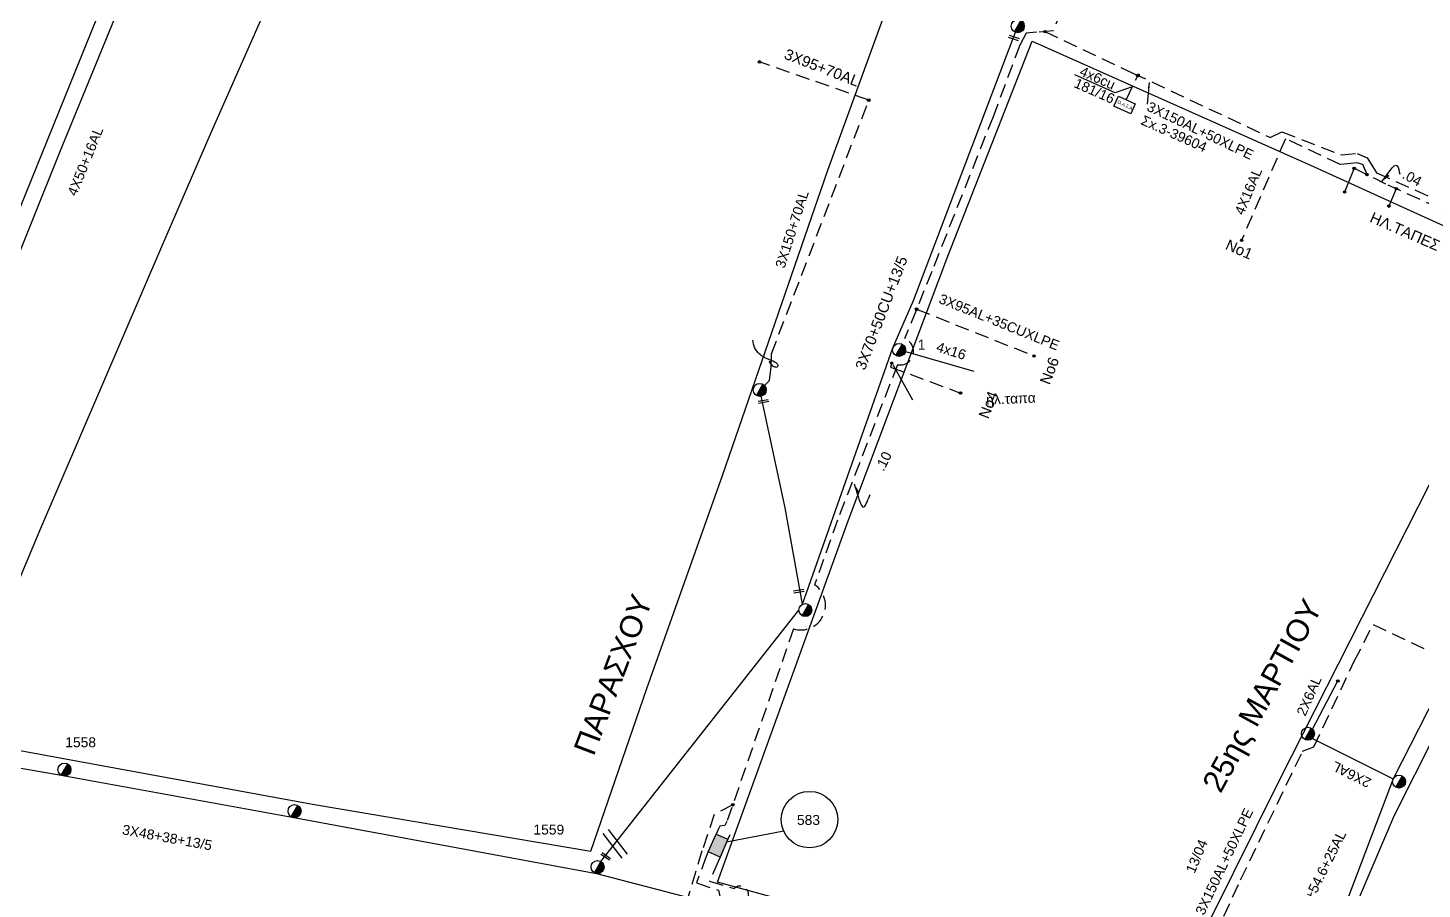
# Model space of a CAD drawing. Header units: millimetres. Extents: x 924 to 3152, y 704 to 1760.
# Drawn here: x 1814 to 2067.1, y 1354.2 to 1510.6 of the extents above; entities that cross this region are included whole.
import ezdxf

# ---------------------------------------------------------------- set-up
doc = ezdxf.new("R2010")
doc.units = ezdxf.units.MM
doc.linetypes.add('DASHED', pattern=[19.05, 12.7, -6.35])
for name, color, linetype in [('Link Box 4 Διευθύνσεων', 7, 'Continuous'), ('Άγνωστα', 7, 'Continuous'), ('Γυμνά εναέρια ΧΤ και ΦΟΠ (3Φ)   3x35+35+16CU', 7, 'Continuous'), ('Γυμνά εναέρια ΧΤ και ΦΟΠ (3Φ)   4x50+16AL', 7, 'Continuous'), ('Εναέρια παροχή ΧΤ 4x16', 7, 'SYN_LINE'), ('Επιγραφές - Σχήματα', 7, 'Continuous'), ('Καλώδια ΧΤ   2x6AL', 7, 'DASHED'), ('Καλώδια ΧΤ   3x150+50AL', 7, 'DASHED'), ('Καλώδια ΧΤ   3x150+70AL', 7, 'DASHED'), ('Καλώδια ΧΤ   3x150AL+50XLPE', 7, 'DASHED'), ('Μηχανική τομή', 7, 'Continuous'), ('Στύλος ΦΜ', 7, 'Continuous'), ('Στύλος ΦΜ @ 1', 7, 'Continuous'), ('Συνδέσεις', 7, 'Continuous'), ('Συνεστραμμένα ΧΤ   3x70+54.6+25 AL', 7, 'SYN_LINE'), ('Τομή', 7, 'Continuous'), ('Υπόβαθρο ΔΕΗ', 7, 'Continuous'), ('Υπόγεια Καλώδια Δικτύου ΧΤ   .04', 7, 'DASHED'), ('Υπόγεια Καλώδια Δικτύου ΧΤ   .10', 7, 'DASHED'), ('Υπόγεια καλώδια Δικτύου ΧΤ και Παρ. ΧΤ X-95  (3X95AL +35CU  XLPE)', 7, 'DASHED'), ('Υπόγεια καλώδια Παροχών ΧΤ   4x16AL', 7, 'DASHED'), ('Υπόγεια καλώδια Παροχών ΧΤ   4x50AL', 7, 'DASHED'), ('Υπόγεια καλώδια Παροχών ΧΤ   4x6', 7, 'DASHED')]:
    doc.layers.add(name, color=color, linetype=linetype)
doc.styles.get("Standard").update_dxf_attribs({"font": 'ARIAL.TTF'})
doc.linetypes.add('SYN_LINE', pattern='A,0.5,-0.0001,["/\\/\\/\\/",Standard,S=0.1,R=0,X=0,Y=-0.05],-0.25', length=0.7501)
doc.dimstyles.new('ISO-25', dxfattribs={"dimtxt": 2.5, "dimasz": 2.5, "dimexe": 1.25, "dimexo": 0.625, "dimtad": 1, "dimtxsty": 'Standard', "dimcen": 2.5, "dimadec": 0, "dimazin": 0, "dimtfac": 1, "dimtmove": 0, "dimatfit": 3, "dimfxl": 1, "dimarcsym": 0})

# ---------------------------------------------------------------- blocks, each defined once
blk = doc.blocks.new('ΥΠΑΡΧΩΝ ΤΣΙΜΕΝΤΕΝΙΟΣ ΣΤΥΛΟΣ')
at = {"layer": 'Στύλος ΦΜ'}
blk.add_hatch(color=256, dxfattribs=at).paths.add_polyline_path([(-1.29, -2.28, 0.574793), (2.62, 0, 0.268822), (1.3, 2.27)])
blk.add_line((-1.29, -2.28), (1.3, 2.27), dxfattribs=at)
blk.add_circle((0, 0), 2.62, dxfattribs=at)
at = {"layer": 'Στύλος ΦΜ', "flags": 4}
for tag, p in [('ΑΡΙΘΜΟΣ', (-4.68, 8.05)), ('ΤΥΠΟΣ', (-4.91, 3.03))]:
    blk.add_attdef(tag, p, '', height=4, dxfattribs=at)
blk = doc.blocks.new('LINK BOX 4 ΑΝΑΧΩΡΗΣΕΩΝ')
at = {"layer": 'Link Box 4 Διευθύνσεων', "ltscale": 40}
blk.add_hatch(color=256, dxfattribs=at).paths.add_polyline_path([(-3.54, 0), (-3.54, -4.67), (3.54, -4.67), (3.54, 0)])
for p, q in [((-3.54, 0), (-5.33, 0)), ((5.33, 0), (3.54, 0)), ((-3.54, -4.67), (-5.33, -4.67)), ((5.33, -4.67), (3.54, -4.67))]:
    blk.add_line(p, q, dxfattribs=at)
blk.add_lwpolyline([(-3.54, -4.67), (-3.54, 0), (3.54, 0), (3.54, -4.67)], close=True, dxfattribs=at)
blk = doc.blocks.new('ΜΗΧΑΝΙΚΗ ΤΟΜΗ')
at = {"layer": 'Μηχανική τομή', "ltscale": 40}
for p, q in [((-1.89, 0.78), (1.89, 0.78)), ((1.89, 0), (-1.89, 0))]:
    blk.add_line(p, q, dxfattribs=at)
blk = doc.blocks.new('ΤΟΜΗ')
at = {"layer": 'Τομή', "ltscale": 40}
for p, q in [((-5.68, 0), (5.68, 0)), ((5.68, -2.33), (-5.68, -2.33))]:
    blk.add_line(p, q, dxfattribs=at)
blk = doc.blocks.new('_ΣΥΝΔΕΣΗ')
at = {"layer": 'Συνδέσεις', "linetype": 'SYN_LINE', "ltscale": 40}
blk.add_hatch(color=256, dxfattribs=at).paths.add_polyline_path([(0.5, -0.01, 1), (-0.5, -0.01, 1)])
at = {"layer": 'Συνδέσεις'}
blk.add_circle((0, -0.01), 0.5, dxfattribs=at)
blk = doc.blocks.new('TSONTA XT1')
at = {"ltscale": 40}
h = blk.add_hatch(color=256, dxfattribs=at)
h.dxf.hatch_style = 1
h.paths.add_polyline_path([(595.96, 2487.66), (597.07, 2488.77), (595.96, 2489.87), (594.85, 2488.77)])
blk.add_lwpolyline([(594.85, 2488.77), (595.96, 2489.87), (597.07, 2488.77), (595.96, 2487.66)], close=True, dxfattribs=at)

msp = doc.modelspace()

# ---------------------------------------------------------------- linework, layer by layer
at = {"layer": 'Άγνωστα', "color": 85, "ltscale": 0.2}
for points in [[(1971.049, 1452.473), (1974.752, 1461.079), (1993.284, 1509.778)], [(1954.616, 1405.923), (1954.616, 1405.923), (1971.049, 1452.473), (1971.049, 1452.473)], [(1954.616, 1405.923), (1951.448, 1423.434), (1947.111, 1443.69)], [(1918.009, 1359.231), (1953.963, 1404.868)]]:
    msp.add_lwpolyline(points, dxfattribs=at)
at = {"layer": 'Άγνωστα', "color": 85, "linetype": 'DASHED', "ltscale": 0.2}
msp.add_lwpolyline([(1966.659, 1497.447), (1946.811, 1504.397)], dxfattribs=at)
at = {"layer": 'Άγνωστα', "color": 0, "ltscale": 0.2}
for points in [[(2054.782, 1485.07), (2053.04, 1480.761)], [(2062.421, 1481.365), (2061.081, 1478.213)]]:
    msp.add_lwpolyline(points, dxfattribs=at)
at = {"layer": 'Άγνωστα', "color": 173, "ltscale": 0.2}
for points in [[(1777.21, 1382.354), (1820.061, 1374.868), (1861.995, 1367.257), (1917.209, 1357.051)], [(1917.209, 1357.051), (1961.112, 1345.573), (1999.965, 1337.849)]]:
    msp.add_lwpolyline(points, dxfattribs=at)
at = {"layer": 'Άγνωστα', "color": 173, "linetype": 'DASHED', "ltscale": 0.2}
msp.add_lwpolyline([(1939.301, 1359.194), (1937.729, 1355.625), (1942.21, 1354.289)], dxfattribs=at)
msp.add_arc((1943.301, 1353.231), 1.52, 302.59204, 135.8714, dxfattribs=at)
at = {"layer": 'Γυμνά εναέρια ΧΤ και ΦΟΠ (3Φ)   3x35+35+16CU', "linetype": 'Continuous', "ltscale": 80}
msp.add_lwpolyline([(2011.167, 1496.329), (2011.982, 1498.159), (2015.043, 1496.795), (2014.229, 1494.966), (2011.167, 1496.329)], dxfattribs=at)
at = {"layer": 'Γυμνά εναέρια ΧΤ και ΦΟΠ (3Φ)   4x50+16AL', "color": 62, "ltscale": 0.2}
msp.add_lwpolyline([(1835.399, 1526.19), (1819.712, 1487.953), (1810.057, 1463.804)], dxfattribs=at)
at = {"layer": 'Εναέρια παροχή ΧΤ 4x16', "color": 85, "linetype": 'SYN_LINE', "ltscale": 15}
msp.add_lwpolyline([(1973.303, 1451.792), (1985.703, 1448.259)], dxfattribs=at)
at = {"layer": 'Επιγραφές - Σχήματα'}
msp.add_lwpolyline([(1948.559, 1450.133), (1948.723, 1449.774), (1948.91, 1449.493), (1949.112, 1449.283), (1949.319, 1449.136), (1949.523, 1449.043), (1949.713, 1448.997), (1949.881, 1448.99), (1950.017, 1449.015), (1950.115, 1449.063), (1950.174, 1449.131), (1950.196, 1449.216), (1950.183, 1449.312), (1950.137, 1449.416), (1950.061, 1449.525), (1949.957, 1449.635), (1949.825, 1449.742), (1949.669, 1449.843), (1949.493, 1449.938), (1949.298, 1450.031), (1949.09, 1450.121), (1948.871, 1450.211), (1948.645, 1450.302), (1948.416, 1450.396), (1948.186, 1450.494), (1947.96, 1450.599), (1947.738, 1450.71), (1947.521, 1450.831), (1947.31, 1450.961), (1947.106, 1451.103), (1946.909, 1451.257), (1946.72, 1451.425), (1946.54, 1451.608), (1946.37, 1451.807), (1946.211, 1452.026), (1946.065, 1452.265), (1945.934, 1452.529), (1945.82, 1452.819), (1945.724, 1453.138), (1945.648, 1453.488), (1945.593, 1453.872)], dxfattribs=at)
at = {"layer": 'Επιγραφές - Σχήματα', "ltscale": 0.2}
msp.add_lwpolyline([(1951.214, 1364.721), (1940.857, 1362.726)], dxfattribs=at)
at = {"layer": 'Επιγραφές - Σχήματα'}
msp.add_circle((1955.899, 1366.811), 5.13, dxfattribs=at)
at = {"layer": 'Καλώδια ΧΤ   2x6AL', "linetype": 'SYN_LINE', "ltscale": 10}
msp.add_lwpolyline([(2047.226, 1383.237), (2051.81, 1391.987)], dxfattribs=at)
at = {"layer": 'Καλώδια ΧΤ   2x6AL', "linetype": 'SYN_LINE', "ltscale": 20}
msp.add_lwpolyline([(2047.204, 1381.554), (2061.869, 1374.238)], dxfattribs=at)
at = {"layer": 'Καλώδια ΧΤ   3x150+50AL', "color": 173, "ltscale": 0.2}
msp.add_lwpolyline([(1941.97, 1369.511), (1938.58, 1367.738), (1936.373, 1361.121), (1933.497, 1351.681), (1936.624, 1350.81), (1932.001, 1335.593), (1954.399, 1330.366)], dxfattribs=at)
at = {"layer": 'Καλώδια ΧΤ   3x150+70AL', "color": 85, "ltscale": 0.2}
msp.add_lwpolyline([(1947.747, 1445.621), (1948.637, 1446.523), (1948.955, 1449.064), (1948.985, 1451.394), (1966.659, 1497.447)], dxfattribs=at)
at = {"layer": 'Καλώδια ΧΤ   3x150AL+50XLPE', "color": 173, "ltscale": 0.2}
msp.add_lwpolyline([(1998.64, 1509.901), (2014.57, 1502.368), (2039.532, 1490.664), (2041.642, 1491.668), (2052.471, 1487.51), (2055.34, 1487.763), (2057.155, 1486.962), (2058.294, 1485.149), (2058.853, 1484.259), (2084.374, 1472.804), (2089.211, 1461.198), (2087.396, 1456.747), (2086.073, 1457.286)], dxfattribs=at)
at = {"layer": 'Καλώδια ΧΤ   3x150AL+50XLPE', "color": 27, "ltscale": 0.2}
msp.add_lwpolyline([(1937.165, 1360.135), (1935.364, 1355.314), (1939.384, 1353.986), (1940.205, 1349.967), (1955.775, 1345.556), (1993.312, 1337.374), (2012.616, 1333.123), (2026.285, 1338.927), (2034.17, 1355.886), (2045.412, 1379.233), (2047.447, 1380.015), (2054.797, 1395.588), (2058.219, 1402.229), (2071.72, 1395.892), (2084.508, 1421.194), (2084.93, 1422.279)], dxfattribs=at)
at = {"layer": 'Συνεστραμμένα ΧΤ   3x70+54.6+25 AL', "color": 133, "ltscale": 20}
for points in [[(2083.665, 1416.943), (2061.869, 1374.238)], [(2061.869, 1374.238), (2044.617, 1328.752)]]:
    msp.add_lwpolyline(points, dxfattribs=at)
at = {"layer": 'Υπόβαθρο ΔΕΗ', "ltscale": 0.2}
for points in [[(1789.81, 1538.556), (1726.72, 1394.151), (1773.913, 1385.845), (1786.459, 1416.472), (1812.671, 1478.085), (1832.631, 1527.451), (1837.189, 1538.556)], [(1867.963, 1538.556), (1847.201, 1491.529), (1838.268, 1470.789), (1816.279, 1419.686), (1800.301, 1381.597), (1865.652, 1369.639), (1916.177, 1361.066), (1926.376, 1390.634), (1940.125, 1429.273), (1959.253, 1484.756), (1972.524, 1521.332), (1935.887, 1538.556)], [(1939.214, 1355.462), (1962.899, 1421.037), (1980.998, 1469.094), (1996.303, 1508.159), (2047.514, 1485.355), (2081.701, 1469.773), (2085.564, 1460.918), (2074.5, 1439.616), (2058.227, 1407.587), (2041.232, 1374.037), (2024.339, 1340.018), (2016.275, 1337.018), (1972.799, 1346.283), (1939.214, 1355.462)], [(2011.375, 1498.79), (2004.052, 1502.051)], [(2053.127, 1330.366), (2049.549, 1338.256), (2062.104, 1367.626), (2080.59, 1404.356)]]:
    msp.add_lwpolyline(points, dxfattribs=at)
at = {"layer": 'Υπόγεια Καλώδια Δικτύου ΧΤ   .04', "color": 173, "ltscale": 0.2}
msp.add_lwpolyline([(2054.782, 1485.07), (2060.877, 1482.053), (2069.713, 1478.117), (2083.025, 1472.015), (2088.002, 1460.9), (2086.073, 1457.286), (2079.706, 1444.301), (2074.721, 1434.491), (2074.721, 1434.491), (2074.721, 1434.491), (2085.681, 1429.587), (2085.005, 1428.096)], dxfattribs=at)
at = {"layer": 'Υπόγεια Καλώδια Δικτύου ΧΤ   .10', "color": 173, "ltscale": 0.2}
msp.add_lwpolyline([(2013.128, 1541.997), (2007.537, 1527.629), (2000.105, 1510.012), (1997.175, 1509.789), (1995.207, 1509.64), (1994.06, 1507.454), (1989.214, 1494.431), (1978.09, 1466.333), (1973.168, 1454.133, -0.9267825), (1971.849, 1449.415), (1971.849, 1449.415), (1960.989, 1421.204), (1956.808, 1409.462, -0.8633672), (1952.983, 1401.451), (1940.913, 1366.483), (1940.553, 1365.72), (1939.6, 1365.605), (1939.313, 1365.011)], format="xyb", dxfattribs=at)
at = {"layer": 'Υπόγεια καλώδια Δικτύου ΧΤ και Παρ. ΧΤ X-95  (3X95AL +35CU  XLPE)', "color": 173, "ltscale": 0.2}
msp.add_lwpolyline([(1975.333, 1459.5), (1996.665, 1451.001)], dxfattribs=at)
at = {"layer": 'Υπόγεια καλώδια Παροχών ΧΤ   4x16AL', "color": 173, "ltscale": 0.2}
msp.add_lwpolyline([(2057.234, 1483.645), (2056.347, 1485.743), (2055.243, 1486.087), (2053.541, 1485.906), (2052.237, 1485.767), (2042.307, 1490.438), (2034.339, 1472.013)], dxfattribs=at)
at = {"layer": 'Υπόγεια καλώδια Παροχών ΧΤ   4x16AL', "linetype": 'DASHED', "ltscale": 0.2}
msp.add_lwpolyline([(1970.756, 1449.523), (1970.584, 1448.994), (1983.304, 1444.272)], dxfattribs=at)
at = {"layer": 'Υπόγεια καλώδια Παροχών ΧΤ   4x6', "color": 173, "linetype": 'DASHED', "ltscale": 0.2}
msp.add_lwpolyline([(2013.462, 1497.607), (2013.462, 1497.607), (2015.369, 1501.617)], dxfattribs=at)

# ---------------------------------------------------------------- block references
at = {"layer": 'Link Box 4 Διευθύνσεων', "xscale": 0.4999999999999995, "yscale": 0.4999999999999995, "zscale": 0.4999999999999995, "rotation": 66.22958934357872}
msp.add_blockref('LINK BOX 4 ΑΝΑΧΩΡΗΣΕΩΝ', (1938.239, 1362.573), dxfattribs=at)
at = {"layer": 'Μηχανική τομή'}
for p, xscale, yscale, zscale, rotation in [((1992.927, 1508.548), 0.4999999999999992, 0.4999999999999992, 0.4999999999999992, 341.2798588263036), ((1947.552, 1442.553), 0.4999999999999993, 0.4999999999999993, 0.4999999999999993, 9.602668062501573), ((1953.972, 1408.103), 0.4999999999999993, 0.4999999999999993, 0.4999999999999993, 9.602668062501573), ((1919.006, 1360.283), 0.4999999999999992, 0.4999999999999992, 0.4999999999999992, 145.6287984658602)]:
    msp.add_blockref('ΜΗΧΑΝΙΚΗ ΤΟΜΗ', p, dxfattribs=dict(at, xscale=xscale, yscale=yscale, zscale=zscale, rotation=rotation))
at = {"layer": 'Στύλος ΦΜ @ 1', "ltscale": 40, "xscale": 0.4499999999998181, "yscale": 0.4499999999998181, "zscale": 0.4499999999998181}
for p in [(1993.703, 1510.878), (1946.864, 1444.842), (1955.14, 1404.868), (2046.391, 1382.406), (2062.923, 1373.713), (1862.406, 1368.361)]:
    msp.add_blockref('ΥΠΑΡΧΩΝ ΤΣΙΜΕΝΤΕΝΙΟΣ ΣΤΥΛΟΣ', p, dxfattribs=at)
at = {"layer": 'Στύλος ΦΜ @ 1', "ltscale": 40}
ref = msp.add_blockref('ΥΠΑΡΧΩΝ ΤΣΙΜΕΝΤΕΝΙΟΣ ΣΤΥΛΟΣ', (1972.165, 1452.094), dxfattribs=dict(at, xscale=0.4499999999998181, yscale=0.4499999999998181, zscale=0.4499999999998181))
ref.add_attrib('ΤΥΠΟΣ', '1', (1975.555, 1452.16), dxfattribs={"layer": 'Στύλος ΦΜ', "height": 1.8, "flags": 4})
ref = msp.add_blockref('ΥΠΑΡΧΩΝ ΤΣΙΜΕΝΤΕΝΙΟΣ ΣΤΥΛΟΣ', (1820.642, 1375.893), dxfattribs=dict(at, xscale=0.4499999999998181, yscale=0.4499999999998181, zscale=0.4499999999998181))
ref.add_attrib('ΤΥΠΟΣ', '1558', (1820.782, 1379.962), dxfattribs={"layer": 'Στύλος ΦΜ', "height": 1.8, "flags": 4})
ref = msp.add_blockref('ΥΠΑΡΧΩΝ ΤΣΙΜΕΝΤΕΝΙΟΣ ΣΤΥΛΟΣ', (1917.423, 1358.209), dxfattribs=dict(at, xscale=0.4499999999998181, yscale=0.4499999999998181, zscale=0.4499999999998181))
ref.add_attrib('ΤΥΠΟΣ', '1559', (1905.773, 1364.103), dxfattribs={"layer": 'Στύλος ΦΜ', "height": 1.8, "flags": 4})
at = {"layer": 'Συνδέσεις', "xscale": 0.4499999999998181, "yscale": 0.4499999999998181, "zscale": 0.4499999999998181}
for p in [(1998.64, 1509.901), (1946.811, 1504.397), (1966.659, 1497.447), (2054.782, 1485.07), (2057.121, 1483.913), (2053.04, 1480.761), (2062.421, 1481.365), (2061.081, 1478.213), (2034.339, 1472.013), (1975.333, 1459.5), (1996.665, 1451.001), (1983.304, 1444.272), (2051.811, 1391.992), (1941.972, 1369.517)]:
    msp.add_blockref('_ΣΥΝΔΕΣΗ', p, dxfattribs=at)
at = {"layer": 'Συνδέσεις'}
for p, xscale, yscale, zscale, rotation in [((1525.592, 886.043), 0.3075184835441074, 0.3075184835441074, 0.3075184835441074, 334.9649985553891), ((1710.732, 1008.882), 0.2, 0.2, 0.2, 342.9264804722237)]:
    msp.add_blockref('TSONTA XT1', p, dxfattribs=dict(at, xscale=xscale, yscale=yscale, zscale=zscale, rotation=rotation))
at = {"layer": 'Τομή', "xscale": 0.4999999999999997, "yscale": 0.4999999999999997, "zscale": 0.4999999999999997, "rotation": 307.6529770482672}
msp.add_blockref('ΤΟΜΗ', (1921.067, 1362.766), dxfattribs=at)

# ---------------------------------------------------------------- texts
at = {"ltscale": 30, "insert": (2011.97, 1497.45), "char_height": 0.6, "width": 113.58093, "attachment_point": 1, "rotation": 334.83697}
msp.add_mtext('Ο.Α.Σ.Α', dxfattribs=at)
at = {"layer": 'Άγνωστα', "color": 7}
note = msp.add_mtext_dynamic_manual_height_columns('ηλ{\\fArial|b0|i0|c238|p34;.}ταπα\\P', width=1.8, gutter_width=12.5, heights=[0.0453, 0], dxfattribs=dict(at, insert=(1973.641, 1443.352), char_height=1.8, attachment_point=1, rotation=2.43094))
for column, words in zip(note.columns.linked_columns, ['\\P']):
    column.text = words
at = {"layer": 'Γυμνά εναέρια ΧΤ και ΦΟΠ (3Φ)   4x50+16AL', "color": 7, "insert": (1821.106, 1480.57), "char_height": 1.8, "width": 168.37176, "attachment_point": 1, "rotation": 67.92328}
msp.add_mtext('4X50+16AL', dxfattribs=at)
at = {"layer": 'Επιγραφές - Σχήματα', "char_height": 1.8, "attachment_point": 1}
for s, insert, rotation in [('{\\H1.0833x;3X95+70AL}', (1951.843, 1506.854), 338.77376), ('{\\H1.0833x;ΗΛ.ΤΑΠΕΣ}', (2058.219, 1477.192), 336.42025), ('{\\H1.0833x;No1}', (2032.017, 1472.252), 336.42025), ('{\\H1.0833x;3X70+50CU+13/5}', (1964.123, 1448.976), 69.01503), ('{\\H1.0833x;No6}', (1997.656, 1446.336), 69), ('{\\H1.0833x;No4}', (1986.536, 1440.15), 69), ('3X48+38+13/5', (1831.343, 1365.934), 349.69897), ('13/04', (2024.14, 1357.606), 67.28135)]:
    msp.add_mtext_dynamic_manual_height_columns(s, width=10.09091, gutter_width=12.5, heights=[0], dxfattribs=dict(at, insert=insert, rotation=rotation))
at = {"layer": 'Επιγραφές - Σχήματα', "insert": (2016.62, 1494.773), "char_height": 1.8, "width": 7.25832, "attachment_point": 1, "rotation": 335.98396}
msp.add_mtext('Σx.3-39604', dxfattribs=at)
at = {"layer": 'Επιγραφές - Σχήματα', "linetype": 'Continuous', "char_height": 4, "width": 47.13111, "attachment_point": 1}
for s, insert, rotation in [('ΠΑΡΑΣΧΟΥ', (1912.972, 1379.606), 69.30825), ('25ης ΜΑΡΤΙΟΥ', (2027.015, 1373.347), 61.28229)]:
    msp.add_mtext(s, dxfattribs=dict(at, insert=insert, rotation=rotation))
at = {"layer": 'Επιγραφές - Σχήματα', "insert": (1953.612, 1367.657), "char_height": 1.8, "attachment_point": 1}
msp.add_mtext_dynamic_manual_height_columns('583', width=10.09091, gutter_width=12.5, heights=[0], dxfattribs=at)
at = {"layer": 'Καλώδια ΧΤ   2x6AL', "color": 7, "char_height": 1.8, "width": 168.37176, "attachment_point": 1}
for insert, rotation in [((2044.255, 1386.179), 66.48922), ((2057.251, 1372.513), 153.53288)]:
    msp.add_mtext('2X6AL', dxfattribs=dict(at, insert=insert, rotation=rotation))
at = {"layer": 'Καλώδια ΧΤ   3x150+70AL', "color": 7, "insert": (1949.63, 1467.325), "char_height": 1.8, "width": 168.37176, "attachment_point": 1, "rotation": 72.24557}
msp.add_mtext('3X150+70AL', dxfattribs=at)
at = {"layer": 'Καλώδια ΧΤ   3x150AL+50XLPE', "color": 7, "char_height": 1.8, "width": 27.84843, "attachment_point": 5}
for insert, rotation in [((2026.847, 1491.903), 334.43907), ((2031.201, 1359.201), 64.63494)]:
    msp.add_mtext('3X150AL+50XLPE', dxfattribs=dict(at, insert=insert, rotation=rotation))
at = {"layer": 'Συνεστραμμένα ΧΤ   3x70+54.6+25 AL', "color": 7, "insert": (2043.045, 1347.541), "char_height": 1.8, "width": 168.37176, "attachment_point": 1, "rotation": 63.48538}
msp.add_mtext('3X70+54.6+25AL', dxfattribs=at)
at = {"layer": 'Υπόγεια Καλώδια Δικτύου ΧΤ   .04', "color": 7, "insert": (2064.187, 1484.949), "char_height": 1.8, "width": 168.37176, "attachment_point": 1, "rotation": 331.89043}
msp.add_mtext('.04', dxfattribs=at)
at = {"layer": 'Υπόγεια Καλώδια Δικτύου ΧΤ   .10', "color": 7, "insert": (1967.737, 1430.728), "char_height": 1.8, "width": 168.37176, "attachment_point": 1, "rotation": 63.54262}
msp.add_mtext('.10', dxfattribs=at)
at = {"layer": 'Υπόγεια καλώδια Δικτύου ΧΤ και Παρ. ΧΤ X-95  (3X95AL +35CU  XLPE)', "char_height": 1.8, "width": 20.01816, "attachment_point": 1}
for s, insert, rotation in [('\\pi-1.5086;3X95AL+35CUXLPE', (1981.282, 1461.788), 338), ('4x16', (1979.299, 1453.611), 342.63281)]:
    msp.add_mtext(s, dxfattribs=dict(at, insert=insert, rotation=rotation))
at = {"layer": 'Υπόγεια καλώδια Παροχών ΧΤ   4x16AL', "color": 7, "insert": (2033.001, 1477.135), "char_height": 1.8, "width": 168.37176, "attachment_point": 1, "rotation": 67.23717}
msp.add_mtext('4X16AL', dxfattribs=at)
at = {"layer": 'Υπόγεια καλώδια Παροχών ΧΤ   4x50AL', "color": 7, "ltscale": 0.2, "char_height": 1.8, "attachment_point": 1, "rotation": 336}
for s, insert in [('181/16', (2004.486, 1501.519)), ('4x6cu', (2005.497, 1503.674))]:
    msp.add_mtext_dynamic_manual_height_columns(s, width=1.8, gutter_width=12.5, heights=[0.118], dxfattribs=dict(at, insert=insert))

# ---------------------------------------------------------------- leaders
at = {"layer": 'Επιγραφές - Σχήματα', "ltscale": 40}
for points, override in [([(2014.268, 1499.816), (2011.375, 1498.79)], {"dimasz": 0.5, "dimtad": 0}), ([(2017.56, 1500.647), (2017.209, 1496.736)], {"dimasz": 1, "dimtad": 0}), ([(1971.036, 1449.448), (1974.613, 1443.036)], {"dimasz": 1, "dimtad": 0})]:
    msp.add_leader(points, dimstyle='ISO-25', override=override, dxfattribs=at)
at = {"layer": 'Επιγραφές - Σχήματα', "path_type": 1}
for points, override in [([(2059.724, 1482.624), (2062.607, 1485.53), (2063.081, 1484.028)], {"dimasz": 1.8, "dimtad": 0}), ([(1963.98, 1427.8), (1965.781, 1423.577), (1966.931, 1425.875)], {"dimasz": 1.83, "dimgap": 0.625, "dimtad": 0})]:
    msp.add_leader(points, dimstyle='ISO-25', override=override, dxfattribs=at)

doc.saveas('drawing.dxf')
